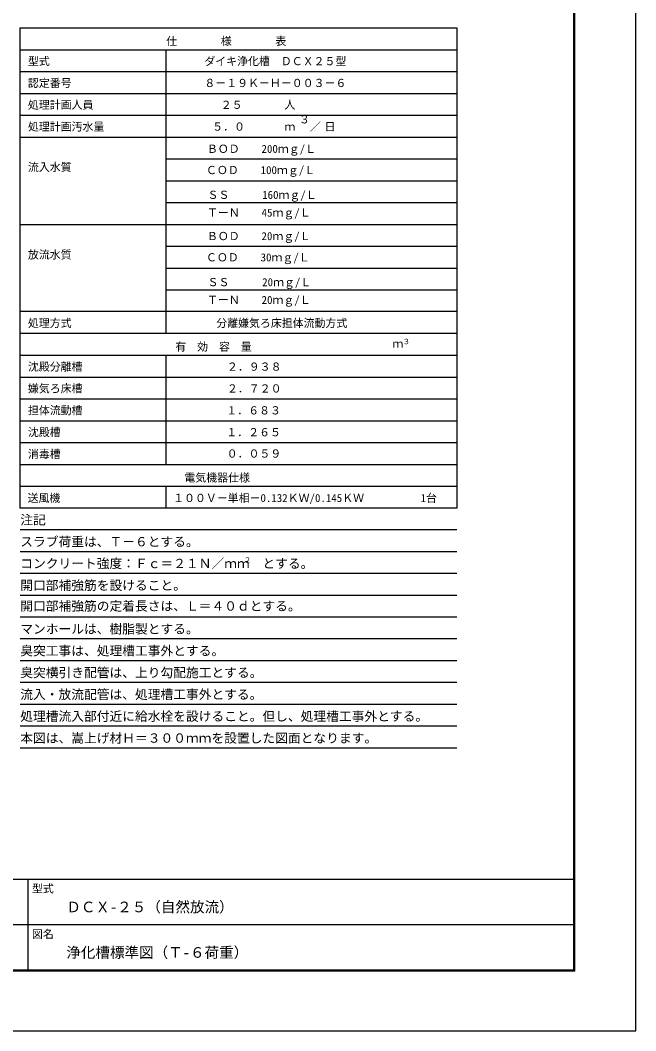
# Model space of a CAD drawing. Units: millimetres, scale not verified. Extents: x -14850 to 14850, y -10500 to 10500.
# Drawn here: x 6392 to 14850, y -10500 to 3393 of the extents above; entities that cross this region are included whole.
import ezdxf
from ezdxf.enums import TextEntityAlignment as Align

# ---------------------------------------------------------------- set-up
doc = ezdxf.new("R2010")
doc.units = ezdxf.units.MM
doc.header["$LTSCALE"] = 50
for name, color, linetype, lineweight in [('0-0_機器', 5, 'Continuous', 25), ('0-3_水管', 3, 'Continuous', 25), ('0-7_図面枠', 7, 'Continuous', 25), ('0-8_Axis_waku', 7, 'Continuous', 25)]:
    doc.layers.add(name, color=color, linetype=linetype, lineweight=lineweight)
doc.styles.add('ＭＳ ゴシック', font='')
doc.styles.get('ＭＳ ゴシック').set_extended_font_data('MS Gothic')

msp = doc.modelspace()

# ---------------------------------------------------------------- linework, layer by layer
at = {"layer": '0-0_機器', "color": 3}
for p, q in [((6392.36, 3286.45), (12392.36, 3286.45)), ((6392.36, -3313.58), (6392.36, 3286.45)), ((6392.36, 2986.44), (12392.36, 2986.44)), ((8392.36, 2986.44), (8392.36, -913.58)), ((6392.36, 2686.45), (12392.36, 2686.45)), ((6392.36, 2386.45), (12392.36, 2386.45)), ((6392.36, 2086.45), (12392.36, 2086.45)), ((6392.36, 1786.45), (12392.36, 1786.45)), ((8392.35, 1486.44), (12392.36, 1486.44)), ((8392.35, 1186.44), (12392.36, 1186.44)), ((8392.35, 886.44), (12392.36, 886.44)), ((6392.36, 586.43), (12392.36, 586.43)), ((8392.35, 286.43), (12392.36, 286.43)), ((8392.35, -13.57), (12392.36, -13.57)), ((8392.35, -313.57), (12392.36, -313.57)), ((12392.36, -613.58), (6392.36, -613.58)), ((12392.36, -913.58), (6392.36, -913.58)), ((6392.36, -1213.58), (12392.36, -1213.58)), ((8392.36, -1213.58), (8392.36, -2713.57)), ((6392.36, -1513.58), (12392.36, -1513.58)), ((6392.36, -1813.58), (12392.36, -1813.58)), ((6392.36, -2113.57), (12392.36, -2113.57)), ((6392.36, -2413.57), (12392.36, -2413.57)), ((6392.36, -2713.57), (12392.36, -2713.57)), ((6392.36, -3013.57), (12392.36, -3013.57)), ((8392.36, -3013.57), (8392.36, -3313.58))]:
    msp.add_line(p, q, dxfattribs=at)
msp.add_lwpolyline([(12392.36, 3286.45), (12392.36, -3313.58), (6392.36, -3313.58)], dxfattribs=at)
at = {"layer": '0-3_水管'}
for p, q in [((12392.36, -3613.58), (6392.36, -3613.58)), ((12392.36, -3913.58), (6392.36, -3913.58)), ((12392.36, -4213.58), (6392.36, -4213.58)), ((12392.36, -4513.58), (6392.36, -4513.58)), ((12392.36, -4813.59), (6392.36, -4813.59)), ((12392.36, -4813.59), (6392.36, -4813.59)), ((12392.36, -5113.59), (6392.36, -5113.59)), ((12392.36, -5413.59), (6392.36, -5413.59)), ((12392.36, -5713.59), (6392.36, -5713.59)), ((12392.36, -6013.6), (6392.36, -6013.6)), ((12392.36, -6313.6), (6392.36, -6313.6)), ((12392.36, -6613.6), (6392.36, -6613.6))]:
    msp.add_line(p, q, dxfattribs=at)
at = {"layer": '0-7_図面枠'}
msp.add_lwpolyline([(-14850, -10500), (14850, -10500), (14850, 10500), (-14850, 10500)], close=True, dxfattribs=at)
at = {"layer": '0-8_Axis_waku'}
for p, q in [((14000, -9665), (14000, 9615)), ((14001, -9666.01), (14001, 9616)), ((14002, -9667.01), (14002, 9617)), ((14003, -9668.01), (14003, 9618)), ((14004, -9669.01), (14004, 9619)), ((14005, -9670.01), (14005, 9620)), ((14006, -9671.01), (14006, 9621)), ((14007, -9672.01), (14007, 9622)), ((14008, -9673.01), (14008, 9623)), ((14009, -9674.01), (14009, 9624)), ((14010, -9675.01), (14010, 9625)), ((14011, -9676.01), (14011, 9626)), ((14012, -9677.01), (14012, 9627)), ((14013, -9678.01), (14013, 9628)), ((14014, -9679.01), (14014, 9629)), ((-12950, -8415), (14000, -8415)), ((6499.99, -9665), (6499.99, -8415)), ((399.99, -9040), (13999.99, -9040)), ((14014, -9679.01), (-12964, -9679.01)), ((14013, -9678.01), (-12963, -9678.01)), ((14012, -9677.01), (-12962, -9677.01)), ((14011, -9676.01), (-12961, -9676.01)), ((14010, -9675.01), (-12960, -9675.01)), ((14009, -9674.01), (-12959, -9674.01)), ((14008, -9673.01), (-12958, -9673.01)), ((14007, -9672.01), (-12957, -9672.01)), ((14006, -9671.01), (-12956, -9671.01)), ((14005, -9670.01), (-12955, -9670.01)), ((14004, -9669.01), (-12954, -9669.01)), ((14003, -9668.01), (-12953, -9668.01)), ((14002, -9667.01), (-12952, -9667.01)), ((14001, -9666.01), (-12951, -9666.01)), ((-12950, -9665), (14000, -9665))]:
    msp.add_line(p, q, dxfattribs=at)

# ---------------------------------------------------------------- texts
at = {"layer": '0-0_機器', "color": 4, "style": 'ＭＳ ゴシック'}
for s, height, p in [('仕\u3000\u3000\u3000\u3000様\u3000\u3000\u3000\u3000表', 110, (8397.35, 3016.45)), ('型式', 110, (6497.36, 2741.44)), ('ダイキ浄化槽\u3000ＤＣＸ２５型', 110, (8922.35, 2741.44)), ('認定番号', 110, (6497.36, 2441.44)), ('８－１９Ｋ－Ｈ－００３－６', 110, (8922.35, 2441.44)), ('処理計画人員\u3000', 110, (6497.36, 2141.45)), ('２５', 110, (9147.36, 2141.45)), ('人', 110, (10022.36, 2141.45)), ('３', 110, (10222.36, 1941.45)), ('処理計画汚水量', 110, (6497.36, 1841.45)), ('５．０', 110, (9030, 1841.45)), ('ｍ', 110, (10022.36, 1841.45)), ('／', 110, (10372.36, 1841.45)), ('日', 110, (10572.36, 1841.45)), ('ＢＯＤ\u3000\u3000200ｍｇ/Ｌ', 110, (8956.78, 1536.46)), ('流入水質', 110, (6497.36, 1284.49)), ('ＣＯＤ\u3000\u3000100ｍｇ/Ｌ', 110, (8944.36, 1244.56)), ('ＳＳ\u3000\u3000\u3000160ｍｇ/Ｌ', 110, (8965.85, 903.74)), ('ＴーＮ\u3000\u300045ｍｇ/Ｌ', 110, (8958.18, 659.64)), ('ＢＯＤ\u3000\u300020ｍｇ/Ｌ', 110, (8956.78, 336.45)), ('放流水質', 110, (6497.36, 81.77)), ('ＣＯＤ\u3000\u300030ｍｇ/Ｌ', 110, (8944.36, 44.55)), ('ＳＳ\u3000\u3000\u300020ｍｇ/Ｌ', 110, (8965.85, -296.27)), ('ＴーＮ\u3000\u300020ｍｇ/Ｌ', 110, (8958.18, -540.37)), ('処理方式\u3000\u3000\u3000', 110, (6497.36, -858.58)), ('分離嫌気ろ床担体流動方式', 110, (9085.43, -858.58)), ('有\u3000効\u3000容\u3000量', 110, (8522.36, -1183.58)), ('ｍ', 110, (11505.76, -1142.29)), ('３', 73.31, (11647.35, -1083.58)), ('沈殿分離槽', 110, (6497.36, -1458.58)), ('２．９３８', 110, (9232.26, -1458.58)), ('嫌気ろ床槽', 110, (6497.36, -1758.59)), ('２．７２０', 110, (9232.26, -1758.58)), ('担体流動槽', 110, (6497.36, -2058.59)), ('１．６８３', 110, (9224.16, -2059.79)), ('沈殿槽', 110, (6497.36, -2358.58)), ('１．２６５', 110, (9224.16, -2359.79)), ('消毒槽', 110, (6497.36, -2658.58)), ('０．０５９', 110, (9228.76, -2653.02)), ('電気機器仕様', 110, (8647.36, -2983.58)), ('送風機', 110, (6492.36, -3263.58)), ('１００Ｖ－単相－0.132ＫＷ/0.145ＫＷ', 110, (8492.36, -3263.58)), ('1台', 110, (11892.36, -3263.58))]:
    msp.add_text(s, height=height, dxfattribs=at).set_placement(p, align=Align.BOTTOM_LEFT)
at = {"layer": '0-3_水管', "color": 4, "style": 'ＭＳ ゴシック'}
for s, height, p in [('注記', 128.4, (6392.36, -3578.25)), ('スラブ荷重は、Ｔ－６とする。', 128.4, (6392.36, -3878.25)), ('コンクリート強度：Ｆｃ＝２１Ｎ／ｍｍ\u3000とする。', 128.4, (6392.36, -4178.26)), ('２', 73.31, (9464.4, -4088.04)), ('開口部補強筋を設けること。', 128.4, (6392.36, -4478.26)), ('開口部補強筋の定着長さは、Ｌ＝４０ｄとする。', 128.4, (6392.36, -4762.91)), ('マンホールは、樹脂製とする。', 128.4, (6392.36, -5078.26)), ('臭突工事は、処理槽工事外とする。', 128.4, (6392.36, -5378.27)), ('臭突横引き配管は、上り勾配施工とする。', 128.4, (6392.36, -5678.27)), ('流入・放流配管は、処理槽工事外とする。', 128.4, (6392.36, -5978.27)), ('処理槽流入部付近に給水栓を設けること。但し、処理槽工事外とする。', 128.4, (6392.36, -6278.27)), ('本図は、嵩上げ材Ｈ＝３００ｍｍを設置した図面となります。', 128.4, (6392.36, -6578.27))]:
    msp.add_text(s, height=height, dxfattribs=at).set_placement(p, align=Align.BOTTOM_LEFT)
at = {"layer": '0-8_Axis_waku', "style": 'ＭＳ ゴシック'}
for s, height, p in [('型式', 110, (6552.45, -8633.97)), ('ＤＣＸ-２５（自然放流）', 146.6, (7024.99, -8915)), ('図名', 110, (6552.45, -9258.97)), ('浄化槽標準図（Ｔ-６荷重）', 146.6, (7024.99, -9540))]:
    msp.add_text(s, height=height, dxfattribs=at).set_placement(p, align=Align.BOTTOM_LEFT)

doc.saveas('drawing.dxf')
